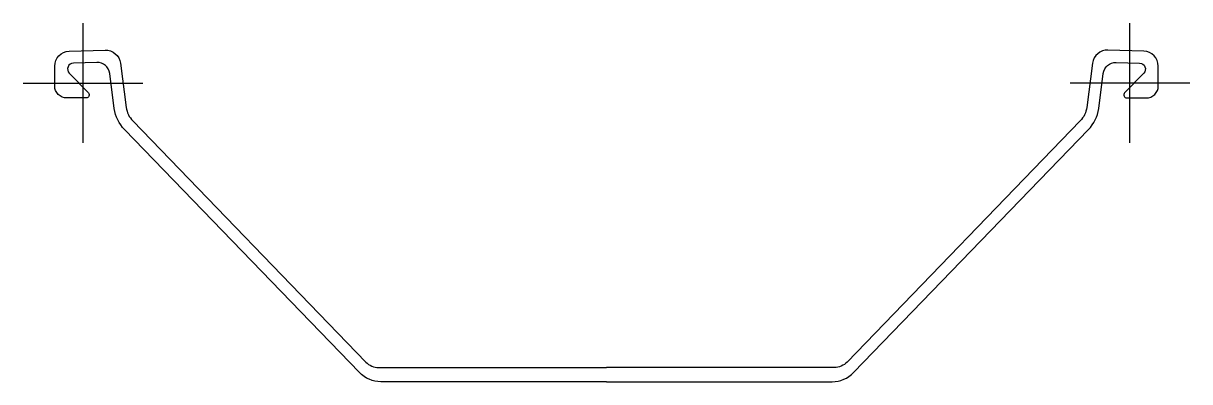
# Model space of a CAD drawing. Header units: millimetres. Extents: x -40 to 740, y -200 to 40.
import ezdxf

# ---------------------------------------------------------------- set-up
doc = ezdxf.new("R2010")
doc.units = ezdxf.units.MM
doc.header["$LTSCALE"] = 0.2

msp = doc.modelspace()

# ---------------------------------------------------------------- linework, layer by layer
at = {"flags": 128}
for points in [[(350, -200), (199.17198, -199.99996, -0.203452), (184.78523, -193.89313), (27.66136, -31.18661, -0.160928), (20.85487, -17.05371), (17.78782, 6.45981, 0.385476), (9.09916, 13.85643), (-6.52977, 13.37801, 0.651527), (-9.28013, 6.5965), (3.51379, -6.60831, -0.662484), (2.07741, -10), (-10.99998, -10, -0.414214), (-19.00002, -1.99997), (-19.00002, 11.30143, -0.405281), (-9.30592, 21.29677), (14.73751, 22.03277, -0.385477), (24.95949, 13.33084), (28.83041, -16.34659, 0.160927), (33.18657, -25.3917), (189.09153, -186.83588, 0.203452), (197.72362, -190.49997), (350, -190.49999)], [(350, -200), (500.82802, -199.99994, 0.203452), (515.21477, -193.89311), (672.33864, -31.18657, 0.160928), (679.14513, -17.05369), (682.21214, 6.45984, -0.385476), (690.9008, 13.85646), (706.52977, 13.37802, -0.651527), (709.28009, 6.59652), (696.48621, -6.60829, 0.662484), (697.92259, -9.99997), (710.99998, -9.99997, 0.414214), (719.00002, -1.99994), (719.00002, 11.30145, 0.405281), (709.30588, 21.2968), (685.26245, 22.0328, 0.385477), (675.04051, 13.33087), (671.16959, -16.34656, -0.160927), (666.81343, -25.39166), (510.90843, -186.83586, -0.203452), (502.27638, -190.49995), (350, -190.49999)]]:
    msp.add_lwpolyline(points, format="xyb", dxfattribs=at)
at = {"layer": 'DEFPOINTS'}
for p, q in [((0, -40), (0, 40)), ((700, -39.99997), (700, 40.00003))]:
    msp.add_line(p, q, dxfattribs=at)
at = {"layer": 'DEFPOINTS', "flags": 128}
for points in [[(-40, 0), (0, 0), (40, 0)], [(740, 0.00003), (700, 0.00003), (660, 0.00003)]]:
    msp.add_lwpolyline(points, dxfattribs=at)

doc.saveas('drawing.dxf')
